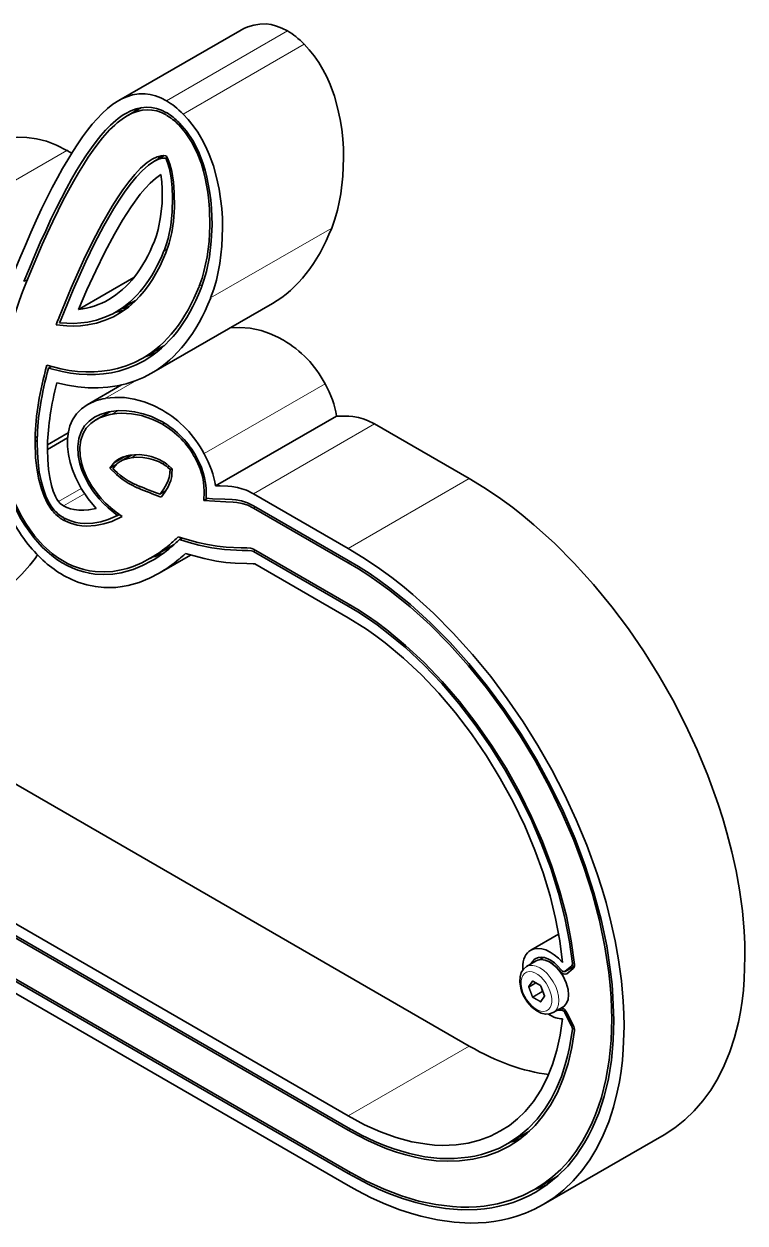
# Model space of a CAD drawing. Extents: x 157 to 1229, y 75 to 1118.
# Drawn here: x 1077.4 to 1152, y 980.9 to 1104.8 of the extents above; entities that cross this region are included whole.
import ezdxf

# ---------------------------------------------------------------- set-up
doc = ezdxf.new("R2010")
doc.units = 0

msp = doc.modelspace()

# ---------------------------------------------------------------- linework, layer by layer
at = {"color": 7, "lineweight": 35, "ltscale": 0.3613}
msp.add_line((1087.24, 1096.9), (1099.76, 1104.12), dxfattribs=at)
at = {"color": 7, "lineweight": 13, "ltscale": 0.361298}
for p, q in [((1092.17, 1096.88), (1104.69, 1104.11)), ((1096.75, 1076.5), (1109.27, 1083.72)), ((1110.97, 1050.59), (1123.49, 1057.82))]:
    msp.add_line(p, q, dxfattribs=at)
at = {"color": 7, "lineweight": 13, "ltscale": 0.361301}
for p, q in [((1093.9, 1095.51), (1106.42, 1102.74)), ((1069.37, 1084.53), (1081.88, 1091.75)), ((1101.19, 1056.25), (1113.7, 1063.47))]:
    msp.add_line(p, q, dxfattribs=at)
at = {"color": 7, "lineweight": 35, "ltscale": 0.043079}
msp.add_line((1089.61, 1096.18), (1088.12, 1095.32), dxfattribs=at)
at = {"color": 7, "lineweight": 13, "ltscale": 0.004729}
msp.add_line((1093.62, 1094.49), (1093.46, 1094.39), dxfattribs=at)
at = {"color": 7, "lineweight": 35, "ltscale": 0.030584}
msp.add_line((1090.89, 1090.6), (1091.95, 1091.22), dxfattribs=at)
at = {"color": 7, "lineweight": 35, "ltscale": 0.003632}
msp.add_line((1091.78, 1091.12), (1091.88, 1091.22), dxfattribs=at)
at = {"color": 7, "lineweight": 35, "ltscale": 0.004331}
msp.add_line((1092.11, 1090.93), (1092.26, 1091.02), dxfattribs=at)
at = {"color": 7, "lineweight": 13, "ltscale": 0.010071}
msp.add_line((1091.93, 1081.37), (1092.27, 1081.57), dxfattribs=at)
at = {"color": 7, "lineweight": 35, "ltscale": 0.165234}
msp.add_line((1083.09, 1075.3), (1088.81, 1078.61), dxfattribs=at)
at = {"color": 7, "lineweight": 13, "ltscale": 0.010513}
msp.add_line((1077.45, 1078.19), (1077.81, 1078.4), dxfattribs=at)
at = {"color": 7, "lineweight": 13, "ltscale": 0.010109}
msp.add_line((1095.91, 1077.9), (1095.56, 1077.7), dxfattribs=at)
at = {"color": 7, "lineweight": 35, "ltscale": 0.058362}
msp.add_line((1086.97, 1075.06), (1088.99, 1076.22), dxfattribs=at)
at = {"color": 7, "lineweight": 35, "ltscale": 0.361298}
for p, q in [((1090.63, 1068.71), (1103.15, 1075.94)), ((1131.13, 982.77), (1143.64, 989.99))]:
    msp.add_line(p, q, dxfattribs=at)
at = {"color": 7, "lineweight": 35, "ltscale": 0.00999}
msp.add_line((1081.13, 1073.94), (1081.28, 1074.31), dxfattribs=at)
at = {"color": 7, "lineweight": 35, "ltscale": 0.063444}
msp.add_line((1091.92, 1071.54), (1089.73, 1070.27), dxfattribs=at)
at = {"color": 7, "lineweight": 35, "ltscale": 0.008355}
msp.add_line((1079.99, 1069.24), (1080.28, 1069.41), dxfattribs=at)
at = {"color": 7, "lineweight": 35, "ltscale": 0.102274}
msp.add_line((1083.98, 1065.46), (1087.52, 1067.5), dxfattribs=at)
at = {"color": 7, "lineweight": 13, "ltscale": 0.093552}
msp.add_line((1085.89, 1066.12), (1089.13, 1067.99), dxfattribs=at)
at = {"color": 7, "lineweight": 13, "ltscale": 0.361302}
msp.add_line((1096.08, 1060.4), (1108.6, 1067.62), dxfattribs=at)
at = {"color": 7, "lineweight": 13, "ltscale": 0.017873}
msp.add_line((1087.2, 1064.85), (1086.58, 1064.49), dxfattribs=at)
at = {"color": 7, "lineweight": 35, "ltscale": 0.041629}
msp.add_line((1086.34, 1064.74), (1084.89, 1063.9), dxfattribs=at)
at = {"color": 7, "lineweight": 35, "ltscale": 0.002774}
msp.add_line((1086.13, 1064.62), (1086.19, 1064.71), dxfattribs=at)
at = {"color": 7, "lineweight": 13, "ltscale": 0.00603}
msp.add_line((1091.97, 1063.56), (1091.76, 1063.44), dxfattribs=at)
at = {"color": 7, "lineweight": 35, "ltscale": 0.361301}
msp.add_line((1097.25, 1057.06), (1109.77, 1064.29), dxfattribs=at)
at = {"color": 7, "lineweight": 35, "ltscale": 0.012377}
for p, q in [((1109.77, 1064.29), (1110.26, 1064.28)), ((1097.25, 1057.06), (1097.75, 1057.06))]:
    msp.add_line(p, q, dxfattribs=at)
at = {"color": 7, "lineweight": 35, "ltscale": 0.061872}
msp.add_line((1079.88, 1061.31), (1082.02, 1062.55), dxfattribs=at)
at = {"color": 7, "lineweight": 35, "ltscale": 0.282555}
msp.add_line((1113.7, 1063.47), (1123.49, 1057.82), dxfattribs=at)
at = {"color": 7, "lineweight": 35, "ltscale": 0.006329}
msp.add_line((1078.82, 1062.16), (1078.6, 1062.03), dxfattribs=at)
at = {"color": 7, "lineweight": 35, "ltscale": 0.006434}
msp.add_line((1078.82, 1061.77), (1078.6, 1061.64), dxfattribs=at)
at = {"color": 7, "lineweight": 35, "ltscale": 0.060346}
msp.add_line((1079.87, 1060.84), (1081.96, 1062.05), dxfattribs=at)
at = {"color": 7, "lineweight": 13, "ltscale": 0.039038}
msp.add_line((1088.05, 1060.16), (1086.69, 1059.38), dxfattribs=at)
at = {"color": 7, "lineweight": 35, "ltscale": 0.034286}
msp.add_line((1088.57, 1060.26), (1087.38, 1059.58), dxfattribs=at)
at = {"color": 7, "lineweight": 13, "ltscale": 0.016935}
msp.add_line((1089.11, 1060.3), (1088.52, 1059.96), dxfattribs=at)
at = {"color": 7, "lineweight": 13, "ltscale": 0.004337}
msp.add_line((1095.29, 1060.04), (1095.14, 1059.96), dxfattribs=at)
at = {"color": 7, "lineweight": 13, "ltscale": 0.004796}
msp.add_line((1083.22, 1059.34), (1083.39, 1059.44), dxfattribs=at)
at = {"color": 7, "lineweight": 35, "ltscale": 0.01515}
msp.add_line((1086.69, 1059.38), (1086.34, 1058.89), dxfattribs=at)
at = {"color": 7, "lineweight": 35, "ltscale": 0.017951}
msp.add_line((1086.96, 1059.25), (1086.34, 1058.89), dxfattribs=at)
at = {"color": 7, "lineweight": 35, "ltscale": 0.023068}
msp.add_line((1086.34, 1058.89), (1087, 1058.25), dxfattribs=at)
at = {"color": 7, "lineweight": 35, "ltscale": 0.00947}
msp.add_line((1086.65, 1058.84), (1086.88, 1059.15), dxfattribs=at)
at = {"color": 7, "lineweight": 35, "ltscale": 0.014415}
msp.add_line((1087.07, 1058.44), (1086.65, 1058.84), dxfattribs=at)
at = {"color": 7, "lineweight": 13, "ltscale": 0.00592}
msp.add_line((1091.99, 1059.47), (1091.79, 1059.35), dxfattribs=at)
at = {"color": 7, "lineweight": 13, "ltscale": 0.004975}
msp.add_line((1092.45, 1059.1), (1092.28, 1059), dxfattribs=at)
at = {"color": 7, "lineweight": 35, "ltscale": 0.009115}
msp.add_line((1092.28, 1059), (1092.55, 1058.76), dxfattribs=at)
at = {"color": 7, "lineweight": 35, "ltscale": 0.014581}
msp.add_line((1092.77, 1058.82), (1092.34, 1059.21), dxfattribs=at)
at = {"color": 7, "lineweight": 35, "ltscale": 0.007947}
msp.add_line((1092.55, 1058.76), (1092.54, 1058.44), dxfattribs=at)
at = {"color": 7, "lineweight": 35, "ltscale": 0.004977}
msp.add_line((1092.73, 1058.86), (1092.55, 1058.76), dxfattribs=at)
at = {"color": 7, "lineweight": 35, "ltscale": 0.012714}
msp.add_line((1092.75, 1058.31), (1092.77, 1058.82), dxfattribs=at)
at = {"color": 7, "lineweight": 13, "ltscale": 0.004906}
msp.add_line((1087.17, 1058.34), (1087, 1058.25), dxfattribs=at)
at = {"color": 7, "lineweight": 13, "ltscale": 0.006412}
msp.add_line((1092.76, 1058.57), (1092.54, 1058.44), dxfattribs=at)
at = {"color": 7, "lineweight": 13, "ltscale": 0.068451}
msp.add_line((1081, 1055.44), (1083.37, 1056.81), dxfattribs=at)
at = {"color": 7, "lineweight": 13, "ltscale": 0.062834}
msp.add_line((1081.53, 1055.01), (1083.71, 1056.26), dxfattribs=at)
at = {"color": 7, "lineweight": 13, "ltscale": 0.007205}
msp.add_line((1089.54, 1056.97), (1089.29, 1056.82), dxfattribs=at)
at = {"color": 7, "lineweight": 35, "ltscale": 0.017162}
msp.add_line((1092.11, 1056.54), (1091.51, 1056.2), dxfattribs=at)
at = {"color": 7, "lineweight": 35, "ltscale": 0.003384}
msp.add_line((1091.59, 1056.3), (1091.51, 1056.2), dxfattribs=at)
at = {"color": 7, "lineweight": 13, "ltscale": 0.016478}
msp.add_line((1092.16, 1056.63), (1091.59, 1056.3), dxfattribs=at)
at = {"color": 7, "lineweight": 35, "ltscale": 0.282557}
for p, q in [((1101.19, 1056.25), (1110.97, 1050.59)), ((1101.19, 1055.02), (1110.97, 1049.37)), ((1101.19, 1054.78), (1110.97, 1049.12)), ((1101.19, 1050.54), (1110.97, 1044.89)), ((1101.19, 1050.29), (1110.97, 1044.64))]:
    msp.add_line(p, q, dxfattribs=at)
at = {"color": 7, "lineweight": 35, "ltscale": 0.002535}
msp.add_line((1091.55, 1055.93), (1091.64, 1055.9), dxfattribs=at)
at = {"color": 7, "lineweight": 35, "ltscale": 0.005449}
msp.add_line((1091.64, 1055.9), (1091.77, 1056.07), dxfattribs=at)
at = {"color": 7, "lineweight": 35, "ltscale": 0.010755}
msp.add_line((1096.4, 1055.78), (1096.03, 1055.57), dxfattribs=at)
at = {"color": 7, "lineweight": 35, "ltscale": 0.057165}
msp.add_line((1096.03, 1055.57), (1098.31, 1055.41), dxfattribs=at)
at = {"color": 7, "lineweight": 13, "ltscale": 0.006124}
msp.add_line((1101.4, 1054.9), (1101.19, 1054.78), dxfattribs=at)
at = {"color": 7, "lineweight": 13, "ltscale": 0.004506}
msp.add_line((1080.52, 1054.63), (1080.36, 1054.54), dxfattribs=at)
at = {"color": 7, "lineweight": 13, "ltscale": 0.006327}
msp.add_line((1081.75, 1053.66), (1081.53, 1053.54), dxfattribs=at)
at = {"color": 7, "lineweight": 35, "ltscale": 0.005495}
msp.add_line((1087.13, 1053.99), (1087.32, 1054.1), dxfattribs=at)
at = {"color": 7, "lineweight": 13, "ltscale": 0.004489}
msp.add_line((1078.42, 1051.77), (1078.58, 1051.86), dxfattribs=at)
at = {"color": 7, "lineweight": 35, "ltscale": 0.008139}
msp.add_line((1093.52, 1051.52), (1093.81, 1051.68), dxfattribs=at)
at = {"color": 7, "lineweight": 35, "ltscale": 0.071443}
msp.add_line((1092.97, 1051), (1090.49, 1049.58), dxfattribs=at)
at = {"color": 7, "lineweight": 35, "ltscale": 0.093178}
msp.add_line((1091.44, 1048.05), (1094.67, 1049.91), dxfattribs=at)
at = {"color": 7, "lineweight": 35, "ltscale": 0.000567414}
msp.add_line((1092.97, 1051), (1092.99, 1051.02), dxfattribs=at)
at = {"color": 7, "lineweight": 13, "ltscale": 0.006125}
msp.add_line((1101.19, 1050.29), (1101.4, 1050.41), dxfattribs=at)
at = {"color": 7, "lineweight": 35, "ltscale": 0.279056}
msp.add_line((1110.97, 1043.42), (1101.31, 1049), dxfattribs=at)
at = {"color": 7, "lineweight": 13, "ltscale": 0.006101}
msp.add_line((1111.19, 1049.25), (1110.97, 1049.12), dxfattribs=at)
at = {"color": 7, "lineweight": 13, "ltscale": 0.006097}
msp.add_line((1110.97, 1044.64), (1111.19, 1044.76), dxfattribs=at)
at = {"color": 7, "lineweight": 35}
for p, q in [((1056.85, 1037.63), (1123.49, 999.15)), ((1035.71, 1035.38), (1110.97, 991.93)), ((1110.97, 990.7), (1035.5, 1034.28)), ((1110.97, 990.46), (1035.5, 1034.03)), ((1110.97, 986.22), (1035.5, 1029.79)), ((1110.97, 985.97), (1035.5, 1029.55)), ((1110.97, 984.75), (1035.5, 1028.32))]:
    msp.add_line(p, q, dxfattribs=at)
at = {"color": 7, "lineweight": 35, "ltscale": 0.08305}
msp.add_line((1132.73, 1010.74), (1129.86, 1009.08), dxfattribs=at)
at = {"color": 7, "lineweight": 35, "ltscale": 0.028578}
msp.add_line((1130.41, 1007.96), (1129.42, 1007.38), dxfattribs=at)
at = {"color": 7, "lineweight": 35, "ltscale": 0.013117}
msp.add_line((1131.16, 1008.33), (1130.71, 1008.07), dxfattribs=at)
at = {"color": 7, "lineweight": 13, "ltscale": 0.005466}
msp.add_line((1134.34, 1007.79), (1134.15, 1007.68), dxfattribs=at)
at = {"color": 7, "lineweight": 13, "ltscale": 0.004534}
msp.add_line((1133.01, 1007.01), (1132.85, 1006.92), dxfattribs=at)
at = {"color": 7, "lineweight": 35, "ltscale": 0.027687}
msp.add_line((1133.4, 1006.87), (1134.36, 1007.43), dxfattribs=at)
at = {"color": 7, "lineweight": 13, "ltscale": 0.02706}
msp.add_line((1133.42, 1006.89), (1134.36, 1007.43), dxfattribs=at)
at = {"color": 7, "lineweight": 35, "ltscale": 0.020882}
msp.add_line((1133.42, 1006.89), (1134.07, 1007.41), dxfattribs=at)
at = {"color": 7, "lineweight": 35, "ltscale": 0.020883}
msp.add_line((1133.59, 1006.64), (1134.23, 1007.16), dxfattribs=at)
at = {"color": 7, "lineweight": 13, "ltscale": 0.008373}
msp.add_line((1134.36, 1007.58), (1134.07, 1007.41), dxfattribs=at)
at = {"color": 7, "lineweight": 13, "ltscale": 0.01686}
for p, q in [((1129.99, 1005.87), (1129.61, 1005.32)), ((1130.06, 1005.86), (1129.67, 1005.3)), ((1130.89, 1003.72), (1131.28, 1004.27))]:
    msp.add_line(p, q, dxfattribs=at)
at = {"color": 7, "lineweight": 13, "ltscale": 0.019477}
msp.add_line((1130.35, 1005.69), (1129.67, 1005.3), dxfattribs=at)
at = {"color": 7, "lineweight": 13, "ltscale": 0.020499}
msp.add_line((1130.38, 1005.67), (1129.67, 1005.26), dxfattribs=at)
at = {"color": 7, "lineweight": 13, "ltscale": 0.022391}
for p, q in [((1130.83, 1005.43), (1130.06, 1005.88)), ((1130.06, 1004.16), (1130.83, 1003.72)), ((1130.09, 1004.23), (1130.87, 1003.78))]:
    msp.add_line(p, q, dxfattribs=at)
at = {"color": 7, "lineweight": 35, "ltscale": 0.000192146}
msp.add_line((1130.07, 1005.86), (1130.06, 1005.86), dxfattribs=at)
at = {"color": 7, "lineweight": 35, "ltscale": 0.022391}
msp.add_line((1130.84, 1005.41), (1130.07, 1005.86), dxfattribs=at)
at = {"color": 7, "lineweight": 35, "ltscale": 0.026804}
msp.add_line((1131.27, 1004.36), (1130.88, 1005.36), dxfattribs=at)
at = {"color": 7, "lineweight": 13, "ltscale": 0.026804}
for p, q in [((1131.28, 1004.36), (1130.89, 1005.36)), ((1129.61, 1005.24), (1129.99, 1004.24)), ((1129.67, 1005.26), (1130.06, 1004.26))]:
    msp.add_line(p, q, dxfattribs=at)
at = {"color": 7, "lineweight": 13, "ltscale": 0.027275}
for p, q in [((1131, 1004.81), (1130.06, 1004.26)), ((1131.04, 1004.77), (1130.09, 1004.23))]:
    msp.add_line(p, q, dxfattribs=at)
at = {"color": 7, "lineweight": 35, "ltscale": 0.016862}
msp.add_line((1130.89, 1003.77), (1131.27, 1004.32), dxfattribs=at)
at = {"color": 7, "lineweight": 13, "ltscale": 0.004037}
msp.add_line((1131.03, 1004.98), (1131.06, 1004.82), dxfattribs=at)
at = {"color": 7, "lineweight": 13, "ltscale": 0.002203}
msp.add_line((1131.04, 1004.77), (1131.12, 1004.74), dxfattribs=at)
at = {"color": 7, "lineweight": 13, "ltscale": 0.001011}
msp.add_line((1131.06, 1004.82), (1131.1, 1004.8), dxfattribs=at)
at = {"color": 7, "lineweight": 13, "ltscale": 0.001212}
msp.add_line((1130.91, 1003.8), (1130.87, 1003.78), dxfattribs=at)
at = {"color": 7, "lineweight": 35, "ltscale": 0.028576}
msp.add_line((1133.16, 1003.19), (1132.17, 1002.62), dxfattribs=at)
at = {"color": 7, "lineweight": 13, "ltscale": 0.007484}
msp.add_line((1133.22, 1003.04), (1132.97, 1002.89), dxfattribs=at)
at = {"color": 7, "lineweight": 13, "ltscale": 0.004341}
msp.add_line((1133.57, 1002.62), (1133.42, 1002.54), dxfattribs=at)
at = {"color": 7, "lineweight": 35, "ltscale": 0.035764}
for p, q in [((1133.42, 1002.54), (1134.07, 1001.26)), ((1133.59, 1002.6), (1134.23, 1001.32))]:
    msp.add_line(p, q, dxfattribs=at)
at = {"color": 7, "lineweight": 13, "ltscale": 0.004349}
msp.add_line((1134.07, 1001.26), (1134.22, 1001.35), dxfattribs=at)
at = {"color": 7, "lineweight": 13, "ltscale": 0.005617}
msp.add_line((1134.15, 1000.9), (1134.34, 1001.01), dxfattribs=at)
at = {"color": 7, "lineweight": 13, "ltscale": 0.361299}
msp.add_line((1110.97, 991.93), (1123.49, 999.15), dxfattribs=at)
at = {"color": 7, "lineweight": 13, "ltscale": 0.006153}
msp.add_line((1111.19, 990.58), (1110.97, 990.46), dxfattribs=at)
at = {"color": 7, "lineweight": 35, "ltscale": 0.064684}
msp.add_line((1127.48, 989.08), (1129.72, 990.37), dxfattribs=at)
at = {"color": 7, "lineweight": 13, "ltscale": 0.006148}
msp.add_line((1110.97, 985.97), (1111.19, 986.09), dxfattribs=at)
at = {"color": 7, "lineweight": 35, "ltscale": 0.069829}
msp.add_line((1132.65, 985.72), (1130.23, 984.32), dxfattribs=at)
at = {"color": 7, "lineweight": 35}
for points in [[(1099.76, 1104.12), (1100.17, 1104.34), (1100.6, 1104.52), (1101.2, 1104.71), (1101.83, 1104.81), (1102.49, 1104.82), (1103.02, 1104.75), (1103.56, 1104.61), (1104.12, 1104.4), (1104.69, 1104.11)], [(1106.42, 1102.74), (1106.95, 1102.16), (1107.46, 1101.53), (1107.93, 1100.85), (1108.35, 1100.13), (1108.76, 1099.36), (1109.11, 1098.56), (1109.54, 1097.36), (1109.88, 1096.16), (1110.14, 1094.96), (1110.3, 1093.96), (1110.41, 1092.96), (1110.47, 1091.96), (1110.5, 1090.98), (1110.42, 1089.09), (1110.21, 1087.27), (1110.05, 1086.41), (1109.86, 1085.57), (1109.59, 1084.63), (1109.27, 1083.72)], [(1087.24, 1096.9), (1087.65, 1097.11), (1088.08, 1097.3), (1088.68, 1097.48), (1089.31, 1097.59), (1089.98, 1097.59), (1090.5, 1097.52), (1091.04, 1097.39), (1091.6, 1097.17), (1092.17, 1096.88)], [(1085.01, 1095.03), (1085.54, 1095.57), (1086.09, 1096.08), (1086.65, 1096.52), (1087.24, 1096.9)], [(1093.53, 1094.58), (1094.26, 1093.73), (1094.9, 1092.78), (1095.48, 1091.64), (1095.94, 1090.47), (1096.17, 1089.72), (1096.36, 1088.99), (1096.64, 1087.53), (1096.76, 1086.64), (1096.84, 1085.76), (1096.89, 1084.05), (1096.81, 1082.36), (1096.62, 1080.75), (1096.31, 1079.23), (1096.06, 1078.34), (1095.76, 1077.5)], [(1093.9, 1095.51), (1094.44, 1094.93), (1094.94, 1094.3), (1095.41, 1093.62), (1095.84, 1092.91), (1096.24, 1092.13), (1096.59, 1091.34), (1097.03, 1090.14), (1097.37, 1088.94), (1097.62, 1087.74), (1097.78, 1086.73), (1097.89, 1085.74), (1097.96, 1084.74), (1097.98, 1083.75), (1097.91, 1081.86), (1097.69, 1080.05), (1097.54, 1079.19), (1097.35, 1078.35), (1097.08, 1077.4), (1096.75, 1076.5)], [(1093.46, 1094.39), (1094.16, 1093.57), (1094.78, 1092.64), (1095.35, 1091.51), (1095.79, 1090.36), (1096.01, 1089.62), (1096.19, 1088.88), (1096.46, 1087.43), (1096.57, 1086.54), (1096.64, 1085.67), (1096.67, 1083.98), (1096.58, 1082.32), (1096.38, 1080.74), (1096.06, 1079.24), (1095.86, 1078.53), (1095.56, 1077.7)], [(1072.53, 1091.86), (1073.57, 1092.38), (1074.68, 1092.78), (1075.25, 1092.93), (1075.85, 1093.03), (1076.78, 1093.12), (1077.74, 1093.09), (1078.73, 1092.96), (1079.76, 1092.69), (1080.8, 1092.3), (1081.88, 1091.75)], [(1081.08, 1074.52), (1082.34, 1077.54), (1083.65, 1080.47), (1084.57, 1082.35), (1085.53, 1084.19), (1086.56, 1085.98), (1087.11, 1086.85), (1087.68, 1087.69), (1088.28, 1088.5), (1088.9, 1089.25), (1089.51, 1089.9), (1090.18, 1090.49), (1090.69, 1090.83), (1091.23, 1091.1), (1091.62, 1091.2), (1091.89, 1091.22), (1092.07, 1091.2), (1092.18, 1091.16)], [(1090.89, 1090.6), (1091.37, 1090.83), (1091.72, 1090.93), (1092.01, 1090.94), (1092.11, 1090.93)], [(1092.11, 1090.93), (1092.3, 1090.51), (1092.48, 1089.86), (1092.65, 1088.92), (1092.76, 1087.89), (1092.8, 1086.87), (1092.77, 1085.4), (1092.62, 1084), (1092.34, 1082.63), (1092.15, 1081.98), (1091.93, 1081.37)], [(1092.18, 1091.16), (1092.33, 1090.89), (1092.54, 1090.34), (1092.74, 1089.56), (1092.91, 1088.45), (1092.99, 1087.39), (1093.01, 1085.85), (1092.9, 1084.39), (1092.72, 1083.25), (1092.47, 1082.17), (1092.12, 1081.17)], [(1081.28, 1074.31), (1082.53, 1077.33), (1083.84, 1080.25), (1084.75, 1082.12), (1085.71, 1083.95), (1086.73, 1085.73), (1087.28, 1086.59), (1087.84, 1087.43), (1088.43, 1088.23), (1089.05, 1088.98), (1089.66, 1089.63), (1090.33, 1090.22), (1090.89, 1090.6)], [(1083.09, 1075.3), (1083.96, 1077.32), (1084.87, 1079.3), (1085.8, 1081.22), (1086.79, 1083.09), (1087.63, 1084.54), (1088.52, 1085.92), (1089.47, 1087.21), (1089.97, 1087.81), (1090.49, 1088.36), (1091.03, 1088.85), (1091.61, 1089.27)], [(1091.61, 1089.27), (1091.69, 1088.51), (1091.73, 1087.76), (1091.72, 1086.3), (1091.58, 1084.89), (1091.32, 1083.57), (1091.14, 1082.96), (1090.93, 1082.37)], [(1092.12, 1081.17), (1091.48, 1079.74), (1090.74, 1078.42), (1090.33, 1077.8), (1089.89, 1077.21), (1089.43, 1076.67), (1088.94, 1076.17), (1088.24, 1075.56), (1087.48, 1075.02), (1086.69, 1074.56), (1085.84, 1074.19), (1084.95, 1073.9), (1084.02, 1073.71), (1083.29, 1073.63), (1082.55, 1073.59), (1081.89, 1073.61), (1080.77, 1073.73)], [(1086.97, 1075.06), (1086.63, 1074.87), (1085.81, 1074.5), (1084.94, 1074.21), (1084.04, 1074.01), (1083.34, 1073.91), (1082.61, 1073.87), (1081.88, 1073.88), (1081.13, 1073.94)], [(1098.75, 1073.4), (1099.78, 1073.45), (1100.85, 1073.36), (1101.96, 1073.12), (1102.82, 1072.83), (1103.68, 1072.45), (1104.28, 1072.13)], [(1089.73, 1070.27), (1088.89, 1069.84), (1088.01, 1069.48), (1087.1, 1069.2), (1086.31, 1069.03), (1085.51, 1068.92), (1084.69, 1068.86), (1083.84, 1068.85), (1082.99, 1068.9), (1082.12, 1069.01), (1081.25, 1069.17), (1079.82, 1069.55)], [(1089.88, 1070.01), (1089.05, 1069.58), (1088.17, 1069.23), (1087.27, 1068.94), (1086.48, 1068.77), (1085.67, 1068.65), (1084.84, 1068.59), (1083.99, 1068.58), (1083.14, 1068.62), (1082.27, 1068.73), (1081.4, 1068.88), (1079.99, 1069.24)], [(1090.63, 1068.71), (1089.8, 1068.28), (1088.93, 1067.92), (1088.03, 1067.63), (1087.09, 1067.41), (1086.12, 1067.27), (1085.11, 1067.21), (1084.08, 1067.22), (1083.03, 1067.31), (1081.95, 1067.48), (1080.85, 1067.73)], [(1085.89, 1066.12), (1086.84, 1066.22), (1087.83, 1066.2), (1088.85, 1066.04), (1089.89, 1065.75), (1090.83, 1065.39), (1091.76, 1064.91)], [(1082.23, 1059.49), (1082.05, 1060.32), (1081.96, 1061.13), (1081.95, 1061.92), (1082.04, 1062.64), (1082.2, 1063.29), (1082.45, 1063.88), (1082.87, 1064.52), (1083.39, 1065.05), (1083.98, 1065.46)], [(1086.47, 1064.76), (1087.24, 1064.85), (1088.05, 1064.84), (1088.89, 1064.74), (1089.76, 1064.53), (1090.64, 1064.23), (1091.2, 1063.98), (1091.76, 1063.68)], [(1083.22, 1059.34), (1083.05, 1060.21), (1083.01, 1061.13), (1083.11, 1061.95), (1083.35, 1062.66), (1083.7, 1063.26), (1083.93, 1063.53), (1084.18, 1063.77), (1084.74, 1064.16)], [(1083.42, 1059.31), (1083.26, 1060.16), (1083.22, 1061.03), (1083.33, 1061.8), (1083.55, 1062.47), (1083.89, 1063.03), (1084.35, 1063.52), (1084.89, 1063.9)], [(1086.58, 1064.49), (1087.05, 1064.55), (1087.54, 1064.58), (1088.55, 1064.53), (1089.59, 1064.33), (1090.67, 1063.97), (1091.22, 1063.73), (1091.76, 1063.44)], [(1110.26, 1064.28), (1111.04, 1064.26), (1111.44, 1064.23), (1112.05, 1064.13), (1112.51, 1064), (1112.98, 1063.83), (1113.7, 1063.47)], [(1078.6, 1061.64), (1078.65, 1059.98), (1078.77, 1058.94), (1078.96, 1057.86), (1079.25, 1056.75), (1079.53, 1056), (1079.89, 1055.25), (1080.19, 1054.76), (1080.36, 1054.54)], [(1078.81, 1061.51), (1078.83, 1060.53), (1078.9, 1059.52), (1079.03, 1058.49), (1079.25, 1057.44), (1079.45, 1056.72), (1079.72, 1056), (1080.06, 1055.3), (1080.26, 1054.98), (1080.47, 1054.69)], [(1079.87, 1060.84), (1079.9, 1059.8), (1079.99, 1058.75), (1080.11, 1057.93), (1080.3, 1057.1), (1080.47, 1056.53), (1080.69, 1055.97), (1080.83, 1055.7), (1081, 1055.44)], [(1087.23, 1059.84), (1087.02, 1059.69), (1086.82, 1059.52), (1086.69, 1059.38)], [(1087.38, 1059.58), (1087.65, 1059.71), (1088.07, 1059.86), (1088.52, 1059.96)], [(1091.79, 1059.6), (1091.42, 1059.79), (1091.07, 1059.94), (1090.6, 1060.1), (1090.14, 1060.21), (1089.35, 1060.3), (1088.87, 1060.29), (1088.41, 1060.24)], [(1088.52, 1059.96), (1089.11, 1060.03), (1089.73, 1060.01), (1090.37, 1059.9), (1090.85, 1059.77), (1091.34, 1059.58), (1091.79, 1059.35)], [(1095.14, 1059.96), (1095.42, 1059.39), (1095.65, 1058.82), (1095.83, 1058.27), (1095.96, 1057.73), (1096.06, 1057.08), (1096.09, 1056.46), (1096.03, 1055.57)], [(1075.26, 1058.6), (1075.47, 1057.77), (1075.71, 1056.95), (1076.1, 1055.84), (1076.57, 1054.74), (1077.13, 1053.67), (1077.53, 1053.01), (1077.97, 1052.37), (1078.42, 1051.77)], [(1075.37, 1059.03), (1075.54, 1058.25), (1075.95, 1056.78), (1076.51, 1055.3), (1076.85, 1054.58), (1077.22, 1053.87), (1077.63, 1053.18), (1078.08, 1052.52), (1078.53, 1051.92)], [(1084.9, 1054.73), (1084.09, 1055.72), (1083.37, 1056.8), (1082.78, 1057.96), (1082.47, 1058.72), (1082.23, 1059.49)], [(1087.13, 1053.99), (1086.15, 1054.79), (1085.67, 1055.25), (1085.22, 1055.74), (1084.64, 1056.46), (1084.13, 1057.24), (1083.69, 1058.07), (1083.43, 1058.7), (1083.22, 1059.34)], [(1087.61, 1053.9), (1086.97, 1054.36), (1086.42, 1054.8), (1085.89, 1055.29), (1085.44, 1055.76), (1085.01, 1056.27), (1084.45, 1057.05), (1083.97, 1057.88), (1083.6, 1058.75), (1083.42, 1059.31)], [(1086.88, 1059.15), (1087.09, 1059.37), (1087.38, 1059.58)], [(1087, 1058.25), (1087.6, 1057.75), (1088.23, 1057.34)], [(1088.23, 1057.59), (1087.79, 1057.86), (1087.38, 1058.17), (1087.07, 1058.44)], [(1092.54, 1058.44), (1092.49, 1058.05), (1092.37, 1057.64), (1092.2, 1057.26), (1091.92, 1056.76), (1091.59, 1056.3)], [(1091.77, 1056.07), (1092.09, 1056.51), (1092.36, 1056.98), (1092.51, 1057.3), (1092.63, 1057.64), (1092.72, 1058.03), (1092.75, 1058.31)], [(1123.49, 1057.82), (1125, 1056.9), (1126.5, 1055.9), (1127.99, 1054.82), (1129.08, 1053.96), (1130.17, 1053.05), (1132.29, 1051.13), (1134.35, 1049.07), (1136.33, 1046.88), (1138.22, 1044.57), (1139.94, 1042.28), (1141.57, 1039.91), (1143.1, 1037.46), (1144.53, 1034.95), (1145.86, 1032.38), (1147.07, 1029.77), (1148.17, 1027.13), (1149.24, 1024.18), (1149.71, 1022.7), (1150.14, 1021.21), (1150.65, 1019.24), (1151.09, 1017.27), (1151.44, 1015.31), (1151.73, 1013.13), (1151.92, 1011.03), (1151.98, 1009.72), (1152, 1008.43)], [(1097.75, 1057.06), (1098.53, 1057.03), (1098.93, 1057), (1099.53, 1056.9), (1099.99, 1056.78), (1100.46, 1056.61), (1101.19, 1056.25)], [(1081, 1055.44), (1081.19, 1055.25), (1081.53, 1055.01)], [(1081.53, 1055.01), (1081.89, 1054.83), (1082.26, 1054.71), (1082.62, 1054.62), (1083.13, 1054.56), (1083.64, 1054.55), (1084.13, 1054.59), (1084.9, 1054.73)], [(1096.28, 1055.8), (1096.93, 1055.73), (1098.21, 1055.69)], [(1098.21, 1055.69), (1098.97, 1055.67), (1099.36, 1055.63), (1099.95, 1055.53), (1100.56, 1055.33), (1101.19, 1055.02)], [(1098.31, 1055.41), (1099.06, 1055.39), (1099.44, 1055.36), (1100.01, 1055.26), (1100.59, 1055.07), (1101.19, 1054.78)], [(1081.53, 1053.78), (1082.18, 1053.48), (1082.81, 1053.29), (1083.26, 1053.21), (1083.71, 1053.18), (1084.57, 1053.21), (1085.38, 1053.35), (1086.15, 1053.58), (1087.13, 1053.99)], [(1081.53, 1053.54), (1082.25, 1053.2), (1082.95, 1053.01), (1083.44, 1052.93), (1083.92, 1052.9), (1084.84, 1052.96), (1085.7, 1053.13), (1086.52, 1053.4), (1087.61, 1053.9)], [(1078.42, 1051.77), (1079.34, 1050.74), (1080.32, 1049.86), (1080.85, 1049.47), (1081.38, 1049.13), (1081.9, 1048.84), (1082.43, 1048.59), (1083.03, 1048.35), (1083.62, 1048.17), (1084.21, 1048.04), (1084.78, 1047.95), (1085.72, 1047.9), (1086.62, 1047.94), (1087.49, 1048.08), (1088.12, 1048.24), (1088.73, 1048.43), (1089.71, 1048.83), (1090.64, 1049.32)], [(1078.53, 1051.92), (1079.43, 1050.91), (1080.4, 1050.06), (1080.91, 1049.68), (1081.43, 1049.34), (1081.95, 1049.06), (1082.47, 1048.82), (1083.07, 1048.59), (1083.65, 1048.42), (1084.23, 1048.29), (1084.8, 1048.21), (1085.73, 1048.17), (1086.62, 1048.23), (1087.49, 1048.38), (1088.11, 1048.54), (1088.72, 1048.74), (1089.63, 1049.12), (1090.49, 1049.58)], [(1093.4, 1051.81), (1094.08, 1051.6), (1095.42, 1051.23), (1096.42, 1051.01), (1097.41, 1050.84), (1098.37, 1050.74), (1099.92, 1050.67)], [(1093.52, 1051.52), (1094.52, 1051.22), (1095.53, 1050.95), (1096.87, 1050.67), (1098.17, 1050.49), (1099.41, 1050.41), (1100.01, 1050.4)], [(1100.48, 1049.03), (1099.28, 1049.07), (1098.33, 1049.15), (1097.36, 1049.29), (1096.07, 1049.55), (1094.14, 1050.07)], [(1099.92, 1050.67), (1100.5, 1050.66), (1100.87, 1050.63), (1101.01, 1050.6), (1101.19, 1050.54)], [(1100.01, 1050.4), (1100.6, 1050.39), (1100.96, 1050.35), (1101.11, 1050.32), (1101.19, 1050.29)], [(1110.97, 1050.59), (1112.49, 1049.68), (1113.99, 1048.67), (1115.47, 1047.59), (1116.57, 1046.73), (1117.65, 1045.83), (1119.78, 1043.91), (1121.83, 1041.85), (1123.81, 1039.65), (1125.71, 1037.35), (1127.42, 1035.05), (1129.05, 1032.68), (1130.58, 1030.23), (1132.02, 1027.72), (1133.34, 1025.15), (1134.56, 1022.55), (1135.65, 1019.91), (1136.72, 1016.95), (1137.19, 1015.47), (1137.63, 1013.99), (1138.14, 1012.01), (1138.57, 1010.04), (1138.92, 1008.08), (1139.22, 1005.91), (1139.4, 1003.81), (1139.47, 1002.5), (1139.49, 1001.21)], [(1101.31, 1049), (1101.14, 1049.01), (1100.48, 1049.03)], [(1110.97, 1049.37), (1112.05, 1048.72), (1113.13, 1048.03), (1114.2, 1047.29), (1115.28, 1046.5), (1117.4, 1044.79), (1119.47, 1042.91), (1121.5, 1040.87), (1123.46, 1038.69), (1125.34, 1036.38), (1127.14, 1033.94), (1128.84, 1031.41), (1130.43, 1028.79), (1131.89, 1026.1), (1133.23, 1023.36), (1134.43, 1020.59), (1135.48, 1017.8), (1136.38, 1015.01), (1137.12, 1012.24), (1137.7, 1009.51), (1138.11, 1006.83), (1138.25, 1005.52), (1138.35, 1004.22), (1138.43, 1001.82)], [(1110.97, 1049.12), (1112.05, 1048.48), (1113.12, 1047.79), (1114.19, 1047.05), (1115.26, 1046.26), (1117.37, 1044.56), (1119.44, 1042.69), (1121.45, 1040.66), (1123.4, 1038.48), (1125.27, 1036.18), (1127.06, 1033.76), (1128.75, 1031.23), (1130.33, 1028.61), (1131.78, 1025.93), (1133.11, 1023.2), (1134.3, 1020.43), (1135.34, 1017.66), (1136.23, 1014.89), (1136.95, 1012.14), (1137.52, 1009.42), (1137.92, 1006.75), (1138.06, 1005.45), (1138.15, 1004.16), (1138.22, 1001.94)], [(1091.44, 1048.05), (1090.42, 1047.52), (1089.35, 1047.09), (1088.22, 1046.77), (1087.6, 1046.66), (1086.95, 1046.58), (1086.34, 1046.55), (1085.71, 1046.56), (1084.84, 1046.65), (1083.93, 1046.83), (1083.01, 1047.12), (1082.38, 1047.38), (1081.52, 1047.82)], [(1110.97, 1044.89), (1111.97, 1044.29), (1112.96, 1043.64), (1113.96, 1042.94), (1114.96, 1042.2), (1116.91, 1040.58), (1118.83, 1038.8), (1120.68, 1036.86), (1122.47, 1034.79), (1124.17, 1032.59), (1125.78, 1030.28), (1127.29, 1027.87), (1128.68, 1025.4), (1129.94, 1022.86), (1131.07, 1020.29), (1132.04, 1017.71), (1132.86, 1015.12), (1133.53, 1012.57), (1134.03, 1010.05), (1134.36, 1007.59)], [(1110.97, 1044.64), (1111.97, 1044.04), (1112.96, 1043.4), (1113.95, 1042.7), (1114.94, 1041.96), (1116.89, 1040.35), (1118.79, 1038.57), (1120.64, 1036.64), (1122.42, 1034.57), (1124.11, 1032.37), (1125.72, 1030.07), (1127.21, 1027.67), (1128.59, 1025.2), (1129.84, 1022.67), (1130.94, 1020.12), (1131.91, 1017.55), (1132.71, 1014.98), (1133.37, 1012.43), (1133.85, 1009.92), (1134.15, 1007.68)], [(1133.13, 1007.8), (1132.85, 1010.05), (1132.42, 1012.35), (1131.84, 1014.69), (1131.13, 1017.05), (1130.28, 1019.41), (1129.22, 1021.92), (1128.03, 1024.39), (1126.7, 1026.82), (1125.26, 1029.17), (1123.71, 1031.44), (1122.07, 1033.59), (1120.34, 1035.63), (1118.54, 1037.52), (1116.69, 1039.26), (1114.79, 1040.84), (1113.82, 1041.56), (1112.86, 1042.24), (1110.97, 1043.42)], [(1133.52, 1005.7), (1133.17, 1006.44), (1132.75, 1007.04), (1132.25, 1007.53), (1131.79, 1007.85), (1131.33, 1008.04), (1130.94, 1008.09), (1130.59, 1008.04), (1130.41, 1007.96)], [(1152, 1008.43), (1151.93, 1006.08), (1151.83, 1004.93), (1151.7, 1003.79), (1151.53, 1002.7), (1151.32, 1001.62), (1150.92, 1000.06), (1150.44, 998.57), (1149.86, 997.15), (1149.2, 995.82), (1148.47, 994.6), (1147.65, 993.48), (1146.76, 992.46), (1145.79, 991.53), (1144.75, 990.71), (1143.64, 989.99)], [(1129.42, 1007.38), (1129.1, 1007.12), (1128.87, 1006.75), (1128.74, 1006.33), (1128.71, 1005.79), (1128.81, 1005.15), (1128.93, 1004.75)], [(1133.52, 1005.7), (1133.71, 1005.02), (1133.76, 1004.46), (1133.7, 1003.96), (1133.56, 1003.6), (1133.33, 1003.32), (1133.16, 1003.19)], [(1132.17, 1002.62), (1131.8, 1002.48), (1131.37, 1002.45), (1130.94, 1002.55), (1130.46, 1002.79), (1129.95, 1003.19), (1129.51, 1003.69), (1129.1, 1004.36), (1128.93, 1004.75)], [(1126.73, 990.38), (1127.64, 990.96), (1128.48, 991.64), (1129.27, 992.41), (1130.12, 993.44), (1130.88, 994.59), (1131.54, 995.86), (1132.1, 997.24), (1132.55, 998.72), (1132.9, 1000.3), (1133.13, 1001.96)], [(1138.22, 1001.94), (1138.15, 999.78), (1137.95, 997.69), (1137.62, 995.71), (1137.15, 993.84), (1136.87, 992.94), (1136.55, 992.08), (1136.21, 991.25), (1135.83, 990.46), (1135.21, 989.33), (1134.52, 988.27), (1133.77, 987.3), (1132.95, 986.41), (1132.1, 985.63), (1131.19, 984.94), (1130.23, 984.32)], [(1138.43, 1001.82), (1138.37, 999.72), (1138.18, 997.7), (1137.87, 995.77), (1137.44, 993.94), (1136.88, 992.22), (1136.21, 990.62), (1135.83, 989.87), (1135.42, 989.14), (1134.59, 987.89), (1133.67, 986.75), (1132.65, 985.73), (1131.56, 984.83), (1130.38, 984.06)], [(1134.15, 1000.9), (1133.85, 999.02), (1133.66, 998.12), (1133.42, 997.25), (1133.01, 996), (1132.52, 994.82), (1131.96, 993.72), (1131.33, 992.71), (1130.5, 991.61), (1129.58, 990.64), (1128.57, 989.8), (1127.48, 989.08)], [(1134.36, 1000.75), (1134.09, 999.01), (1133.71, 997.36), (1133.21, 995.81), (1132.61, 994.37), (1131.89, 993.05), (1131.07, 991.86), (1130.31, 990.96), (1129.48, 990.15), (1128.59, 989.43), (1127.63, 988.82)], [(1139.49, 1001.21), (1139.41, 998.85), (1139.32, 997.7), (1139.18, 996.57), (1139.01, 995.47), (1138.8, 994.4), (1138.41, 992.84), (1137.92, 991.34), (1137.35, 989.93), (1136.68, 988.59), (1135.95, 987.38), (1135.14, 986.26), (1134.25, 985.23), (1133.28, 984.3), (1132.24, 983.48), (1131.13, 982.77)], [(1110.97, 991.93), (1112.64, 991.03), (1114.3, 990.29), (1115.94, 989.7), (1117.55, 989.27), (1119.13, 989), (1119.91, 988.93), (1120.68, 988.89), (1121.41, 988.9), (1122.13, 988.94), (1123.36, 989.12), (1124.55, 989.42), (1125.67, 989.84), (1126.73, 990.38)], [(1127.48, 989.08), (1126.61, 988.62), (1125.69, 988.25), (1124.74, 987.95), (1124.06, 987.79), (1123.36, 987.66), (1121.93, 987.53), (1120.44, 987.55), (1118.9, 987.72), (1117.32, 988.05), (1115.7, 988.53), (1114.73, 988.88), (1113.74, 989.29), (1112.36, 989.95), (1110.97, 990.7)], [(1127.63, 988.82), (1126.45, 988.22), (1125.19, 987.77), (1123.86, 987.45), (1122.47, 987.28), (1121.29, 987.25), (1120.07, 987.31), (1118.83, 987.47), (1117.88, 987.66), (1116.92, 987.9), (1115.95, 988.19), (1114.98, 988.54), (1113.99, 988.94), (1112.99, 989.39), (1111.99, 989.9), (1110.97, 990.46)], [(1130.23, 984.32), (1129.02, 983.71), (1127.75, 983.22), (1126.42, 982.86), (1125.03, 982.62), (1124.24, 982.55), (1123.44, 982.51), (1122.61, 982.52), (1121.76, 982.56), (1120.05, 982.77), (1118.29, 983.14), (1116.5, 983.68), (1114.69, 984.36), (1112.86, 985.2), (1110.97, 986.22)], [(1130.38, 984.06), (1129.57, 983.64), (1128.73, 983.26), (1128.04, 983), (1127.32, 982.78), (1126.59, 982.6), (1125.84, 982.45), (1125.08, 982.34), (1124.3, 982.27), (1122.69, 982.24), (1121.04, 982.37), (1119.34, 982.65), (1117.97, 982.98), (1116.57, 983.4), (1115.16, 983.92), (1114.09, 984.38), (1113.02, 984.88), (1110.97, 985.97)], [(1131.13, 982.77), (1130.23, 982.29), (1129.29, 981.88), (1128.32, 981.54), (1127.57, 981.33), (1126.81, 981.16), (1126.03, 981.03), (1125.23, 980.93), (1123.6, 980.86), (1121.93, 980.95), (1120.22, 981.18), (1118.49, 981.57), (1117.41, 981.88), (1116.32, 982.24), (1114.84, 982.82), (1113.36, 983.48), (1111.89, 984.24), (1110.97, 984.75)]]:
    msp.add_lwpolyline(points, dxfattribs=at)
for centre, radius, start, end in [((1096.25, 1088.15), 10.62, 131.5882, 134.7319), ((1075.91, 1081.42), 11.94, 57.2429, 59.9921), ((1100.91, 1082.32), 12.86, 136.3297, 138.639), ((1082.14, 1083.46), 8.21, 276.6642, 299.8936), ((1085.22, 1083.96), 9.11, 280.4051, 286.2688), ((1085.17, 1083.93), 8.89, 285.0323, 290.7168), ((1157.93, 1043.82), 82.75, 158.2267, 158.8112), ((1087.08, 1080.61), 10.58, 286.2891, 292.1894), ((1087.11, 1055.65), 9.28, 28.1525, 59.9066), ((1087.34, 1055.77), 8.85, 28.2275, 60.0063), ((1076, 1061.88), 2.6, 354.7891, 3.3032), ((1075.94, 1061.76), 2.88, 355.0303, 3.0751), ((1075.61, 1061.15), 4.27, 355.8808, 2.2729), ((1090.17, 1056.73), 3.29, 48.8323, 60.626), ((1090.34, 1056.76), 2.97, 48.9893, 60.7125), ((1092.86, 1065.67), 9.31, 240.1808, 247.2454), ((1092.99, 1065.64), 9.56, 240.1697, 247.2409), ((1122.25, 1137.61), 87.02, 247.7278, 249.3189), ((1121.46, 1135.27), 84.79, 247.7013, 249.3397), ((1083.6, 1057.16), 4.17, 218.9736, 240.2349), ((1083.41, 1057.08), 3.79, 219.1109, 240.3611), ((1083.87, 1061.36), 13.49, 309.6482, 314.9156), ((1083.91, 1061.26), 13.68, 309.6622, 314.6172), ((1083.3, 1061.92), 14.29, 300.2366, 309.9978), ((1083.4, 1061.75), 14.39, 300.2346, 309.9966), ((1087.77, 1059.63), 10.36, 286.4163, 293.2958), ((1084.18, 1060.66), 14.54, 309.6986, 313.2353), ((1084.1, 1060.65), 14.58, 300.2064, 309.966), ((1132.98, 1007.25), 3.95, 180.0263, 183.0677), ((1130.78, 1005.32), 0.106, 19.8785, 55.2989), ((1131.21, 1004.33), 0.0644, 352.3851, 24.9944), ((1124.36, 1000.28), 11.56, 286.8618, 292.6977), ((1126.19, 997.11), 13.39, 287.8089, 293.7258)]:
    msp.add_arc(centre, radius, start, end, dxfattribs=at)
at = {"color": 7, "lineweight": 13}
for centre, radius, start, end in [((1128.68, 1004.51), 2.34, 7.2735, 22.4312), ((1130.96, 1004.84), 0.104, 320.8028, 349.2229)]:
    msp.add_arc(centre, radius, start, end, dxfattribs=at)
at = {"color": 7, "lineweight": 35}
for centre, major_axis, ratio, start_param, end_param in [((1104.59, 1094.18), (3.12, -10.47), 0.54032, 2.350201, 2.622454), ((1082.1, 950.99), (-8.28, -145.22), 0.157881, 3.062233, 3.244827), ((1082.46, 983.85), (-8.05, -112.09), 0.176118, 3.056259, 3.260307), ((1092.07, 1086.95), (3.12, -10.47), 0.54032, 2.350201, 2.622454), ((1061.43, 893.06), (-28.04, -204.32), 0.118301, 3.310754, 3.583264), ((1082.07, 948.66), (-8.31, -147.56), 0.156723, 3.24391, 3.33081), ((1082.78, 981.93), (-7.72, -114.01), 0.175208, 3.258702, 3.35734), ((1092.19, 1087.67), (2.5, -8.41), 0.528451, 2.362798, 2.632946), ((1092.19, 1087.53), (2.34, -8.28), 0.521848, 2.384825, 2.649381), ((1061.66, 892.97), (-28.54, -203.14), 0.116091, 3.308772, 3.581338), ((1062.93, 904.58), (-27.41, -191.27), 0.118644, 3.313378, 3.594427), ((1036.73, 1209.98), (65.74, -134.4), 0.271057, 0.018699, 0.241004), ((1030.86, 1196.63), (54.66, -120.65), 0.247107, 0.024369, 0.233423), ((1039.5, 1174.23), (46.81, -99.51), 0.28201, 0.023764, 0.257783), ((1140.61, 1093.4), (62.73, 41.39), 0.497656, 2.518767, 2.796015), ((1026.93, 1198.58), (62.11, -128.67), 0.269856, 0.020009, 0.24242), ((1027.14, 1197.92), (62.06, -128.27), 0.271544, 0.019884, 0.243445), ((1024.22, 1202.76), (65.74, -134.4), 0.271057, 0.018699, 0.241004), ((1098.91, 1061.27), (-1.17, -12.21), 0.912517, 2.202648, 2.74696), ((1109.16, 1081.68), (-26.88, -29.97), 0.485419, 5.503155, 5.767733), ((1108.18, 1081.1), (-25.71, -29.36), 0.483669, 5.493905, 5.758509), ((1108.16, 1080.8), (-24.9, -28.96), 0.463531, 5.524232, 5.766883), ((1093.97, 1066.63), (15.38, -6.34), 0.636323, 0.373496, 0.660506), ((1149.58, 1009.56), (66.69, -54.98), 0.208342, 2.967348, 3.063858), ((1086.4, 1054.04), (-1.17, -12.21), 0.912517, 2.202648, 2.74696), ((1140.9, 1019.18), (57.17, -44.11), 0.210708, 2.953784, 3.055164), ((1134.45, 1024.87), (50.56, -38.16), 0.220895, 2.94082, 3.048253), ((1100.91, 1051.77), (14.4, -7.34), 0.308123, 2.757343, 2.943741), ((1046.87, 1062.58), (49.37, -7.08), 0.349551, 0.017584, 0.252517), ((1081.46, 1059.4), (15.38, -6.34), 0.636323, 0.373496, 0.660506), ((1117.98, 1088.21), (38.97, 38.45), 0.550291, 2.88176, 3.085659), ((1046.15, 1203.64), (25.12, -159.15), 0.228358, 0.087598, 0.228731), ((1088.45, 1073.81), (-3.25, -27.24), 0.577138, 5.768993, 6.040719), ((1131.86, 1005.61), (2.01, -3.47), 0.576826, 3.140929, 3.925624), ((1131.86, 1005.61), (2, -3.46), 0.57735, 1.889741, 3.141355), ((1131.86, 1005.61), (1.5, -2.6), 0.57735, 3.141695, 3.552734), ((1131.86, 1005.61), (1.5, -2.6), 0.57735, 1.806661, 3.141695), ((1131.86, 1005.61), (-1.35, 2.34), 0.57735, 4.948253, 5.734236), ((1133.15, 1007.31), (-0.4, 0.693), 0.57735, 1.806661, 3.141594), ((1133.15, 1007.31), (0.25, -0.433), 0.57735, 4.948253, 5.647578), ((1133.15, 1007.31), (-0.25, 0.433), 0.57735, 2.505986, 3.141594), ((1133.15, 1007.31), (-0.25, 0.433), 0.57735, 3.141594, 3.234109), ((1133.15, 1007.31), (-0.4, 0.693), 0.57735, 3.141594, 3.234109), ((1133.8, 1007.83), (-0.25, 0.433), 0.57735, 3.234109, 4.052267), ((1133.8, 1007.83), (-0.4, 0.693), 0.57735, 3.234109, 4.052267), ((1131.86, 1005.61), (1.5, -2.6), 0.57735, 5.872046, 6.047321), ((1133.15, 1002.43), (0.25, -0.433), 0.57735, 2.206428, 2.905728), ((1133.15, 1002.43), (-0.4, 0.693), 0.57735, 4.619872, 5.667472), ((1133.15, 1002.43), (-0.25, 0.433), 0.57735, 4.619872, 5.34802), ((1131.86, 1005.61), (2, -3.46), 0.577501, 5.434016, 5.963929), ((1133.8, 1001.16), (-0.25, 0.433), 0.57735, 3.801717, 4.619872), ((1133.8, 1001.16), (-0.4, 0.693), 0.57735, 3.801717, 4.619872), ((1121.82, 1032.88), (16.78, -35.65), 0.534633, 5.627386, 5.961367)]:
    msp.add_ellipse(centre, major_axis=major_axis, ratio=ratio, start_param=start_param, end_param=end_param, dxfattribs=at)
at = {"color": 7, "lineweight": 13}
for centre, major_axis, ratio, start_param, end_param in [((1131.79, 1005.57), (-1.38, 2.38), 0.57735, 3.141622, 6.283214), ((1130.44, 1004.8), (-1.12, 1.95), 0.57735, 4.426991, 10.710176), ((1130.8, 1005), (-1.38, 2.38), 0.57735, 3.141622, 6.283214), ((1129.67, 1005.25), (-0.05, 0.0866), 0.57735, 0.261799, 1.308997), ((1129.64, 1005.34), (-0.0409, 0.0287), 0.788675, 1.219917, 2.790713), ((1129.7, 1005.27), (-0.025, 0.0433), 0.57735, 0.261799, 1.308997), ((1130.06, 1005.8), (-0.05, 0.0866), 0.57735, 5.497787, 6.544985), ((1130.03, 1005.89), (-0.0409, 0.0287), 0.788675, 1.219917, 2.790713), ((1130.09, 1005.9), (0.025, 0.0433), 0.57735, 2.356194, 3.141593), ((1130.83, 1005.35), (-0.05, 0.0866), 0.57735, 4.45059, 5.497787), ((1130.87, 1005.45), (0.025, 0.0433), 0.57735, 2.356194, 3.141593), ((1130.93, 1005.38), (0.0466, 0.0181), 0.211325, 3.141593, 3.773507), ((1129.64, 1005.26), (-0.0466, -0.0181), 0.211325, 0.631914, 2.202711), ((1130.03, 1004.26), (-0.0466, -0.0181), 0.211325, 0.631914, 2.202711), ((1130.06, 1004.25), (-0.05, 0.0866), 0.57735, 1.308997, 2.356194), ((1130.09, 1004.27), (-0.025, 0.0433), 0.57735, 1.308997, 2.356194), ((1130.09, 1004.19), (-0.025, -0.0433), 0.57735, 3.926991, 5.497787), ((1131.04, 1004.81), (-0.0495, -0.0072), 0.042906, 4.250387, 5.373351), ((1131.04, 1004.81), (-0.025, 0.0433), 0.57735, 1.308997, 2.356194), ((1131.32, 1004.29), (0.0409, -0.0287), 0.788675, 3.141471, 4.36151), ((1131.32, 1004.38), (0.0466, 0.0181), 0.211325, 3.141593, 3.773507), ((1131.22, 1004.35), (-0.05, 0.0866), 0.57735, 3.403392, 4.45059), ((1130.87, 1003.74), (-0.025, -0.0433), 0.57735, 3.926991, 5.497787), ((1130.83, 1003.8), (-0.05, 0.0866), 0.57735, 2.356194, 3.403392), ((1130.87, 1003.82), (-0.025, 0.0433), 0.57735, 2.356194, 3.04319), ((1130.93, 1003.74), (0.0409, -0.0287), 0.788675, 3.141471, 4.36151)]:
    msp.add_ellipse(centre, major_axis=major_axis, ratio=ratio, start_param=start_param, end_param=end_param, dxfattribs=at)

doc.saveas('drawing.dxf')
